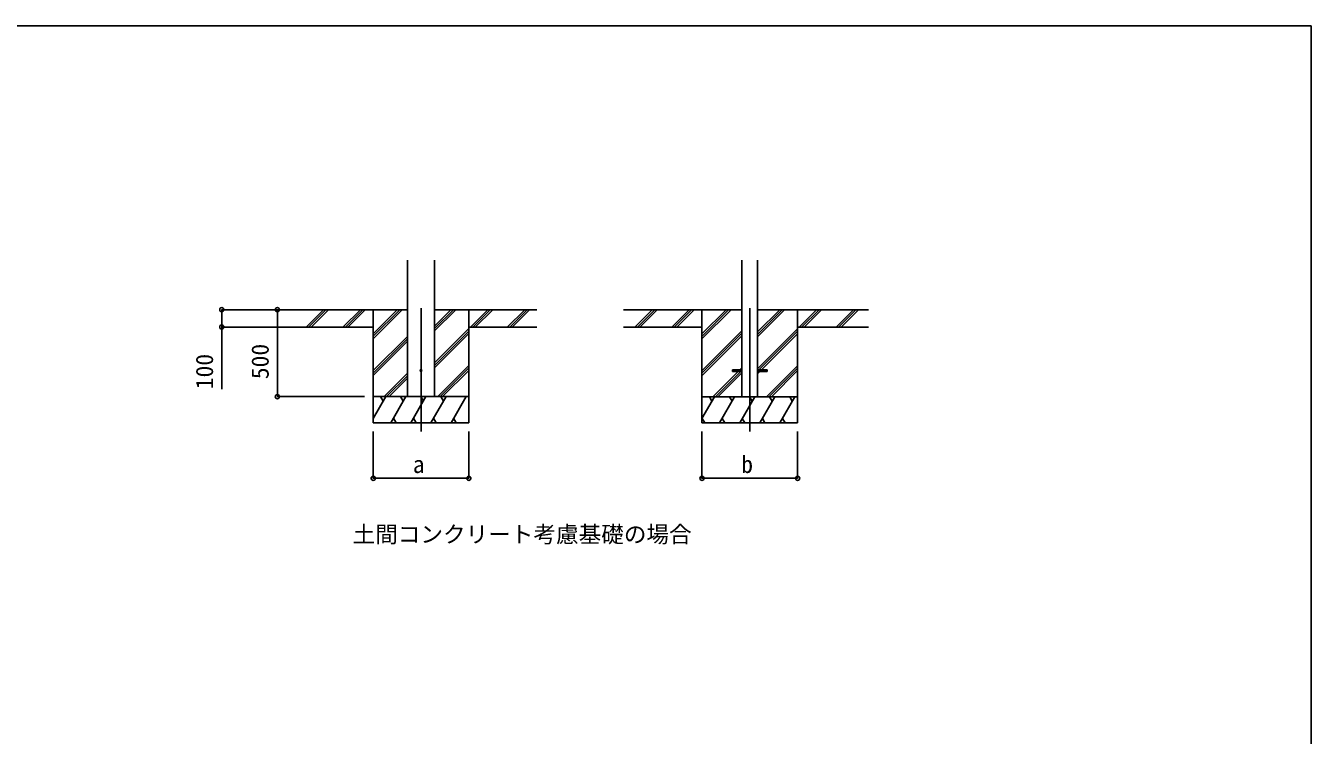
# Model space of a CAD drawing. Units: millimetres, scale not verified. Extents: x -7000 to 7000, y -10401 to 10355.
# Drawn here: x -394 to 7000, y 5918 to 9999 of the extents above; entities that cross this region are included whole.
import ezdxf
from ezdxf.enums import TextEntityAlignment as Align

# ---------------------------------------------------------------- set-up
doc = ezdxf.new("R2010")
doc.units = ezdxf.units.MM
doc.header["$LTSCALE"] = 50
for name, color, linetype in [('0-2_USER1', 3, 'Continuous'), ('0-4_YKK_12', 2, 'Continuous'), ('0-5_YKK_13', 4, 'Continuous'), ('0-6_YKK_A1', 4, 'Continuous'), ('0-7_YKK_D', 6, 'Continuous'), ('0-8_YKK_ZWAK', 7, 'Continuous')]:
    doc.layers.add(name, color=color, linetype=linetype)
doc.styles.add('ＭＳ ゴシック', font='')
doc.styles.get('ＭＳ ゴシック').set_extended_font_data('MS Gothic')

msp = doc.modelspace()

# ---------------------------------------------------------------- linework, layer by layer
at = {"layer": '0-4_YKK_12'}
for p, q in [((1879.67, 8374.96), (1879.67, 7665.75)), ((3770.67, 8373.96), (3770.67, 7664.75))]:
    msp.add_line(p, q, dxfattribs=at)
at = {"layer": '0-5_YKK_13'}
for p, q in [((3670.67, 8019.25), (3670.67, 8010.25)), ((3670.67, 8019.25), (3725.47, 8019.25)), ((3670.67, 8010.25), (3725.47, 8010.25)), ((3815.87, 8019.25), (3870.67, 8019.25)), ((3815.87, 8010.25), (3870.67, 8010.25)), ((3870.67, 8019.25), (3870.67, 8010.25))]:
    msp.add_line(p, q, dxfattribs=at)
msp.add_circle((1879.67, 8015.75), 5, dxfattribs=at)
at = {"layer": '0-6_YKK_A1'}
for p, q in [((1801.92, 7865.75), (1801.92, 8651.1)), ((1957.42, 7865.75), (1957.42, 8651.1)), ((3725.47, 8650.1), (3725.47, 7864.75)), ((3815.87, 8650.1), (3815.87, 7864.75)), ((1801.92, 8365.75), (1153.72, 8365.75)), ((1220.41, 8267.16), (1319, 8365.75)), ((1233.15, 8265.75), (1333.15, 8365.75)), ((1247.29, 8265.75), (1347.29, 8365.75)), ((1432.54, 8267.16), (1531.14, 8365.75)), ((1445.28, 8265.75), (1545.28, 8365.75)), ((1459.42, 8265.75), (1559.42, 8365.75)), ((1604.67, 8365.75), (1604.67, 7715.75)), ((1604.67, 8198.87), (1771.55, 8365.75)), ((1604.67, 8213.01), (1757.41, 8365.75)), ((1604.67, 8227.16), (1743.27, 8365.75)), ((1957.42, 8243.25), (2079.92, 8365.75)), ((1957.42, 8257.4), (2065.78, 8365.75)), ((1957.42, 8271.54), (2051.64, 8365.75)), ((1957.42, 8365.75), (2545.29, 8365.75)), ((2154.67, 8365.75), (2154.67, 7715.75)), ((2163.77, 8265.75), (2263.77, 8365.75)), ((2177.91, 8265.75), (2277.91, 8365.75)), ((2192.05, 8265.75), (2292.05, 8365.75)), ((2375.9, 8265.75), (2475.9, 8365.75)), ((2390.04, 8265.75), (2490.04, 8365.75)), ((2404.18, 8265.75), (2504.19, 8365.75)), ((3725.47, 8364.75), (3044.72, 8364.75)), ((3111.41, 8266.16), (3210.01, 8364.75)), ((3124.15, 8264.75), (3224.15, 8364.75)), ((3138.29, 8264.75), (3238.29, 8364.75)), ((3323.54, 8266.16), (3422.14, 8364.75)), ((3336.28, 8264.75), (3436.28, 8364.75)), ((3350.42, 8264.75), (3450.42, 8364.75)), ((3495.67, 8364.75), (3495.67, 7714.75)), ((3495.67, 8197.87), (3662.55, 8364.75)), ((3495.67, 8212.01), (3648.41, 8364.75)), ((3495.67, 8226.16), (3634.27, 8364.75)), ((3815.87, 8209.7), (3970.92, 8364.75)), ((3815.87, 8223.85), (3956.78, 8364.75)), ((3815.87, 8237.99), (3942.64, 8364.75)), ((3815.87, 8364.75), (4453.88, 8364.75)), ((4045.67, 8364.75), (4045.67, 7714.75)), ((4054.77, 8264.75), (4154.77, 8364.75)), ((4068.91, 8264.75), (4168.91, 8364.75)), ((4083.05, 8264.75), (4183.05, 8364.75)), ((4266.9, 8264.75), (4366.9, 8364.75)), ((4281.04, 8264.75), (4381.04, 8364.75)), ((4295.19, 8264.75), (4395.19, 8364.75)), ((1604.67, 8265.75), (1153.72, 8265.75)), ((1604.67, 8015.03), (1801.92, 8212.27)), ((1957.42, 8059.41), (2154.67, 8256.66)), ((1957.42, 8045.27), (2154.67, 8242.51)), ((1957.42, 8031.12), (2154.67, 8228.37)), ((2154.67, 8265.75), (2545.29, 8265.75)), ((3495.67, 8264.75), (3044.72, 8264.75)), ((3495.67, 8014.03), (3725.47, 8243.82)), ((3495.67, 7999.88), (3725.47, 8229.68)), ((3495.67, 7985.74), (3725.47, 8215.54)), ((3815.87, 8025.86), (4045.67, 8255.66)), ((3823.41, 8019.25), (4045.67, 8241.51)), ((3837.55, 8019.25), (4045.67, 8227.37)), ((4045.67, 8264.75), (4453.88, 8264.75)), ((1604.67, 8000.88), (1801.92, 8198.13)), ((1604.67, 7986.74), (1801.92, 8183.99)), ((1667.53, 7865.75), (1801.92, 8000.14)), ((1681.67, 7865.75), (1801.92, 7986)), ((1975.9, 7865.75), (2154.67, 8044.52)), ((1990.04, 7865.75), (2154.67, 8030.38)), ((2004.18, 7865.75), (2154.67, 8016.24)), ((3558.53, 7864.75), (3704.03, 8010.25)), ((3572.67, 7864.75), (3718.17, 8010.25)), ((3586.82, 7864.75), (3725.47, 8003.41)), ((3713.03, 8019.25), (3725.47, 8031.69)), ((3815.87, 7997.57), (3828.55, 8010.25)), ((3866.9, 7864.75), (4045.67, 8043.52)), ((3881.04, 7864.75), (4045.67, 8029.38)), ((3895.18, 7864.75), (4045.67, 8015.24)), ((1695.82, 7865.75), (1801.92, 7971.86)), ((2154.67, 7865.75), (1604.67, 7865.75)), ((1604.67, 7740.3), (1677.1, 7865.75)), ((1662.1, 7839.77), (1647.1, 7865.75)), ((1705.97, 7715.75), (1792.57, 7865.75)), ((1777.57, 7839.77), (1762.57, 7865.75)), ((1821.44, 7715.75), (1908.04, 7865.75)), ((1893.04, 7839.77), (1878.04, 7865.75)), ((1936.91, 7715.75), (2023.51, 7865.75)), ((2008.51, 7839.77), (1993.51, 7865.75)), ((2052.38, 7715.75), (2138.98, 7865.75)), ((2108.98, 7865.75), (2108.98, 7865.75)), ((4045.67, 7864.75), (3495.67, 7864.75)), ((3495.67, 7739.3), (3568.1, 7864.75)), ((3553.1, 7838.77), (3538.1, 7864.75)), ((3596.97, 7714.75), (3683.57, 7864.75)), ((3668.57, 7838.77), (3653.57, 7864.75)), ((3712.44, 7714.75), (3799.04, 7864.75)), ((3784.04, 7838.77), (3769.04, 7864.75)), ((3827.91, 7714.75), (3914.51, 7864.75)), ((3899.51, 7838.77), (3884.51, 7864.75)), ((3943.38, 7714.75), (4029.98, 7864.75)), ((4014.98, 7838.77), (3999.98, 7864.75)), ((1604.67, 7715.75), (2154.67, 7715.75)), ((1720.97, 7741.73), (1735.97, 7715.75)), ((1836.44, 7741.73), (1851.44, 7715.75)), ((1951.91, 7741.73), (1966.91, 7715.75)), ((2067.38, 7741.73), (2082.38, 7715.75)), ((3495.67, 7714.75), (4045.67, 7714.75)), ((3496.5, 7740.73), (3511.5, 7714.75)), ((3611.97, 7740.73), (3626.97, 7714.75)), ((3727.44, 7740.73), (3742.44, 7714.75)), ((3842.91, 7740.73), (3857.91, 7714.75)), ((3958.38, 7740.73), (3973.38, 7714.75))]:
    msp.add_line(p, q, dxfattribs=at)
at = {"layer": '0-7_YKK_D'}
for p, q in [((1219.33, 8365.75), (732.72, 8365.75)), ((1554.67, 8365.75), (1052.72, 8365.75)), ((1053.72, 8365.75), (1053.72, 7865.75)), ((1219.33, 8265.75), (732.72, 8265.75)), ((1554.67, 7865.75), (1052.72, 7865.75)), ((1604.67, 7665.75), (1604.67, 7394.75)), ((2154.67, 7665.75), (2154.67, 7394.75)), ((3495.67, 7664.75), (3495.67, 7394.75)), ((4045.67, 7664.75), (4045.67, 7394.75)), ((1604.67, 7395.75), (2154.67, 7395.75)), ((3495.67, 7395.75), (4045.67, 7395.75))]:
    msp.add_line(p, q, dxfattribs=at)
msp.add_lwpolyline([(733.72, 8365.75), (733.72, 8265.75), (733.72, 7908.84)], dxfattribs=at)
for centre in [(733.72, 8365.75), (1053.72, 8365.75), (733.72, 8265.75), (1053.72, 7865.75), (1604.67, 7395.75), (2154.67, 7395.75), (3495.67, 7395.75), (4045.67, 7395.75)]:
    msp.add_circle(centre, 12, dxfattribs=at)
at = {"layer": '0-8_YKK_ZWAK'}
msp.add_line((-7000, 9998.9), (7000, 9998.9), dxfattribs=at)
msp.add_lwpolyline([(-7000, -10401.1), (7000, -10401.1), (7000, 9998.9)], dxfattribs=at)

# ---------------------------------------------------------------- texts
at = {"layer": '0-2_USER1', "style": 'ＭＳ ゴシック'}
msp.add_text('土間コンクリート考慮基礎の場合', height=95.31, dxfattribs=at).set_placement((1486.09, 6997.65), align=Align.BOTTOM_LEFT)
at = {"layer": '0-7_YKK_D', "style": 'ＭＳ ゴシック'}
for s, p in [('500', (1033.72, 7965.84)), ('100', (713.72, 7907.98))]:
    msp.add_text(s, height=99.71, rotation=90, dxfattribs=at).set_placement(p, align=Align.BOTTOM_LEFT)
for s, p in [('a', (1832.54, 7396.55)), ('b', (3721.6, 7396.55))]:
    msp.add_text(s, height=99.71, dxfattribs=at).set_placement(p, align=Align.BOTTOM_LEFT)

doc.saveas('drawing.dxf')
